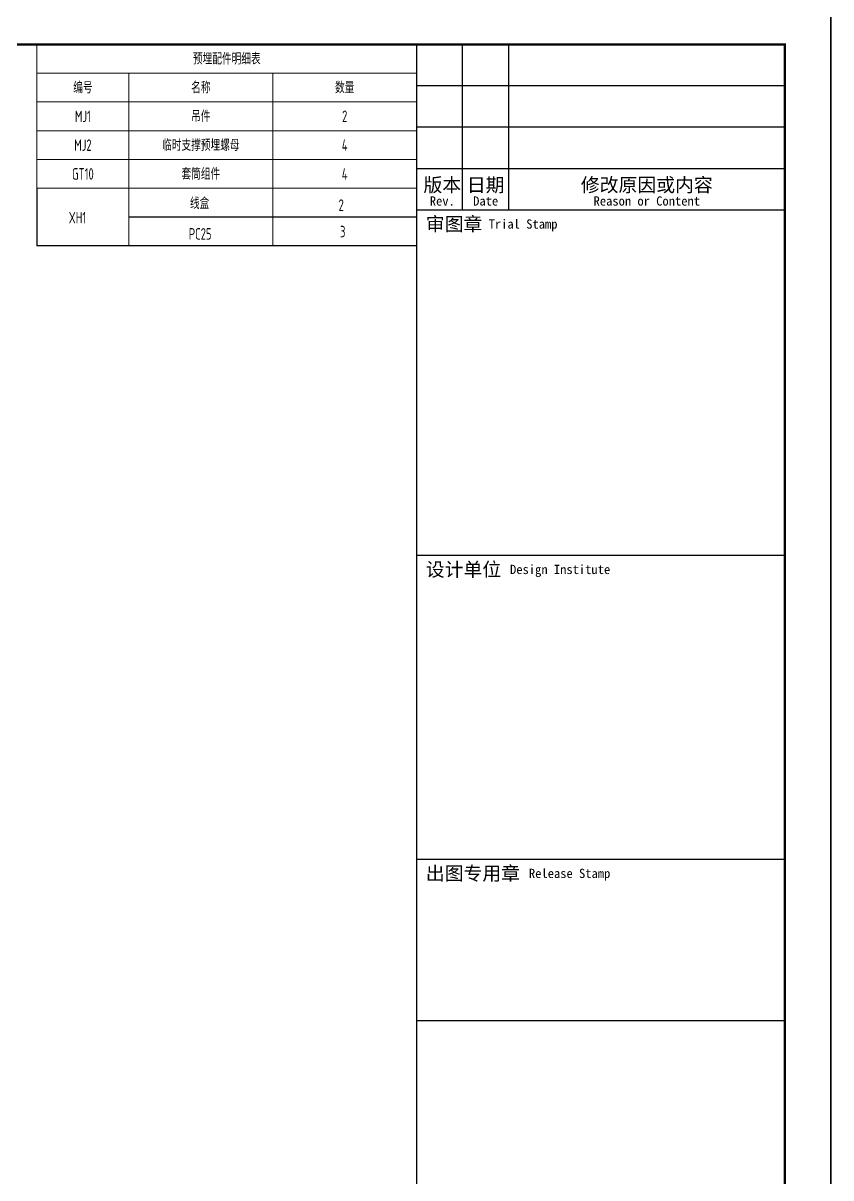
# Model space of a CAD drawing. Extents: x -85320 to 1679916, y -1321939 to 627.
# Drawn here: x 1124790 to 1142340, y -1101554 to -1076480 of the extents above; entities that cross this region are included whole.
import ezdxf
from ezdxf.enums import TextEntityAlignment as Align

# ---------------------------------------------------------------- set-up
doc = ezdxf.new("R2010")
doc.units = 0
doc.header["$LTSCALE"] = 1000
for name, color, linetype in [('BORDER', 7, 'Continuous'), ('手孔标注', 3, 'Continuous'), ('打印线框', 7, 'Continuous'), ('拉模', 7, 'Continuous')]:
    doc.layers.add(name, color=color, linetype=linetype)
doc.layers.add('参数表文字', color=7, linetype='Continuous', lineweight=18)
doc.styles.add('TSSD_Rein', font='Tssdeng.shx', dxfattribs={"width": 0.7, "bigfont": 'hztxt.shx'})
doc.styles.add('设计院一', font='', dxfattribs={"width": 0.8})
doc.styles.get('设计院一').set_extended_font_data('SimSun')

# ---------------------------------------------------------------- blocks, each defined once
blk = doc.blocks.new('图框1')
at = {"color": 7}
for p, q in [((1433679, -783089), (1425679, -783089)), ((1425679, -783089), (1425679, -823089)), ((1426679, -786689), (1426679, -783089)), ((1427679, -786689), (1427679, -783089)), ((1433679, -783089), (1433679, -823089)), ((1433679, -823089), (1433679, -783089)), ((1433679, -783089), (1433679, -823089)), ((1433679, -823089), (1433679, -783089)), ((1433679, -783989), (1425679, -783989)), ((1433679, -784889), (1425679, -784889)), ((1433679, -785789), (1425679, -785789)), ((1433679, -786689), (1425679, -786689)), ((1433679, -794189), (1425679, -794189)), ((1433679, -800789), (1425679, -800789)), ((1433679, -804289), (1425679, -804289))]:
    blk.add_line(p, q, dxfattribs=at)
at = {"layer": 'BORDER', "const_width": 50}
blk.add_lwpolyline([(1377779, -823089), (1377779, -783089), (1433679, -783089), (1433679, -823089)], close=True, dxfattribs=at)
at = {"color": 7, "style": '设计院一'}
for s, height, p in [('版本', 300, (1426237, -786289)), ('日期', 300, (1427179, -786289)), ('修改原因或内容', 300, (1430679, -786289)), ('Rev.', 200, (1426237, -786589)), ('Date', 200, (1427179, -786589)), ('Reason or Content', 200, (1430679, -786589))]:
    blk.add_text(s, height=height, dxfattribs=at).set_placement(p, align=Align.CENTER)
for s, height, p in [('审图章', 300, (1425879, -786989)), ('Trial Stamp', 200, (1427243, -786989)), ('设计单位', 300, (1425879, -794489)), ('Design Institute', 200, (1427708, -794489)), ('出图专用章', 300, (1425879, -801089)), ('Release Stamp', 200, (1428118, -801089))]:
    blk.add_text(s, height=height, dxfattribs=at).set_placement(p, align=Align.MIDDLE_LEFT)

msp = doc.modelspace()

# ---------------------------------------------------------------- linework, layer by layer
at = {"layer": '参数表文字', "lineweight": 18}
for p, q in [((1125089.777, -1076942.171), (1133339.777, -1076942.171)), ((1125089.777, -1076942.171), (1125089.777, -1077567.171)), ((1133339.777, -1076942.171), (1133339.777, -1077567.171)), ((1125089.777, -1077567.171), (1133339.777, -1077567.171)), ((1125089.777, -1077567.171), (1127089.777, -1077567.171)), ((1125089.777, -1077567.171), (1125089.777, -1078192.171)), ((1127089.777, -1077567.171), (1127089.777, -1078192.171)), ((1127089.777, -1077567.171), (1130214.777, -1077567.171)), ((1130214.777, -1077567.171), (1130214.777, -1078192.171)), ((1130214.777, -1077567.171), (1133339.777, -1077567.171)), ((1133339.777, -1077567.171), (1133339.777, -1078192.171)), ((1125089.777, -1078192.171), (1127089.777, -1078192.171)), ((1125089.777, -1078192.171), (1127089.777, -1078192.171)), ((1125089.777, -1078192.171), (1125089.777, -1078817.171)), ((1127089.777, -1078192.171), (1130214.777, -1078192.171)), ((1127089.777, -1078192.171), (1127089.777, -1078817.171)), ((1127089.777, -1078192.171), (1130214.777, -1078192.171)), ((1130214.777, -1078192.171), (1133339.777, -1078192.171)), ((1130214.777, -1078192.171), (1130214.777, -1078817.171)), ((1130214.777, -1078192.171), (1133339.777, -1078192.171)), ((1133339.777, -1078192.171), (1133339.777, -1078817.171)), ((1125089.777, -1078817.171), (1127089.777, -1078817.171)), ((1125089.777, -1078817.171), (1127089.777, -1078817.171)), ((1125089.777, -1078817.171), (1125089.777, -1079442.171)), ((1127089.777, -1078817.171), (1130214.777, -1078817.171)), ((1127089.777, -1078817.171), (1127089.777, -1079442.171)), ((1127089.777, -1078817.171), (1130214.777, -1078817.171)), ((1130214.777, -1078817.171), (1133339.777, -1078817.171)), ((1130214.777, -1078817.171), (1130214.777, -1079442.171)), ((1130214.777, -1078817.171), (1133339.777, -1078817.171)), ((1133339.777, -1078817.171), (1133339.777, -1079442.171)), ((1125089.777, -1079442.171), (1127089.777, -1079442.171)), ((1125089.777, -1079442.171), (1127089.777, -1079442.171)), ((1125089.777, -1079442.171), (1125089.777, -1080067.171)), ((1127089.777, -1079442.171), (1130214.777, -1079442.171)), ((1127089.777, -1079442.171), (1127089.777, -1080067.171)), ((1127089.777, -1079442.171), (1130214.777, -1079442.171)), ((1130214.777, -1079442.171), (1133339.777, -1079442.171)), ((1130214.777, -1079442.171), (1130214.777, -1080067.171)), ((1130214.777, -1079442.171), (1133339.777, -1079442.171)), ((1133339.777, -1079442.171), (1133339.777, -1080067.171)), ((1125089.777, -1080067.171), (1127089.777, -1080067.171)), ((1127089.777, -1080067.171), (1130214.777, -1080067.171)), ((1127089.777, -1080067.171), (1127089.777, -1080692.171)), ((1130214.777, -1080067.171), (1133339.777, -1080067.171)), ((1130214.777, -1080067.171), (1130214.777, -1080692.171)), ((1127089.777, -1080692.171), (1127089.777, -1081317.171)), ((1130214.777, -1080692.171), (1130214.777, -1081317.171))]:
    msp.add_line(p, q, dxfattribs=at)
at = {"layer": '手孔标注', "color": 0}
for p, q in [((1125089.777, -1080067.171), (1125089.777, -1080692.171)), ((1125089.777, -1080692.171), (1125089.777, -1081317.171)), ((1133339.777, -1080692.171), (1127089.777, -1080692.171)), ((1133339.777, -1081317.171), (1125089.777, -1081317.171))]:
    msp.add_line(p, q, dxfattribs=at)
at = {"layer": '打印线框', "color": 1}
for points in [[(1082939.777, -1117942.171), (1082939.777, -1075942.171), (1142339.777, -1075942.171), (1142339.777, -1117942.171)], [(1142339.776, -1117942.171), (1142339.776, -1075942.171), (1201739.776, -1075942.171), (1201739.776, -1117942.171)]]:
    msp.add_lwpolyline(points, close=True, dxfattribs=at)

# ---------------------------------------------------------------- block references
at = {"layer": '拉模', "color": 3}
msp.add_blockref('图框1', (-292339.171, -293853.476), dxfattribs=at)

# ---------------------------------------------------------------- texts
at = {"layer": '参数表文字', "linetype": 'Continuous', "style": 'TSSD_Rein', "width": 0.7}
for s, p in [('预埋配件明细表', (1129214.777, -1077254.671)), ('编号', (1126089.777, -1077879.671)), ('名称', (1128652.277, -1077879.671)), ('数量', (1131777.277, -1077879.671)), ('MJ1', (1126089.777, -1078504.671)), ('吊件', (1128652.277, -1078504.671)), ('2', (1131777.277, -1078504.671)), ('MJ2', (1126089.777, -1079129.671)), ('临时支撑预埋螺母', (1128652.277, -1079129.671)), ('4', (1131777.277, -1079129.671)), ('GT10', (1126089.777, -1079754.671)), ('套筒组件', (1128652.277, -1079754.671)), ('4', (1131777.277, -1079754.671)), ('线盒', (1128625.29, -1080392.245)), ('2', (1131701.351, -1080433.161)), ('XH1', (1125973.05, -1080704.907)), ('PC25', (1128637.642, -1081056.644)), ('3', (1131734.753, -1081006.09))]:
    msp.add_text(s, height=250, dxfattribs=at).set_placement(p, align=Align.MIDDLE_CENTER)

doc.saveas('drawing.dxf')
